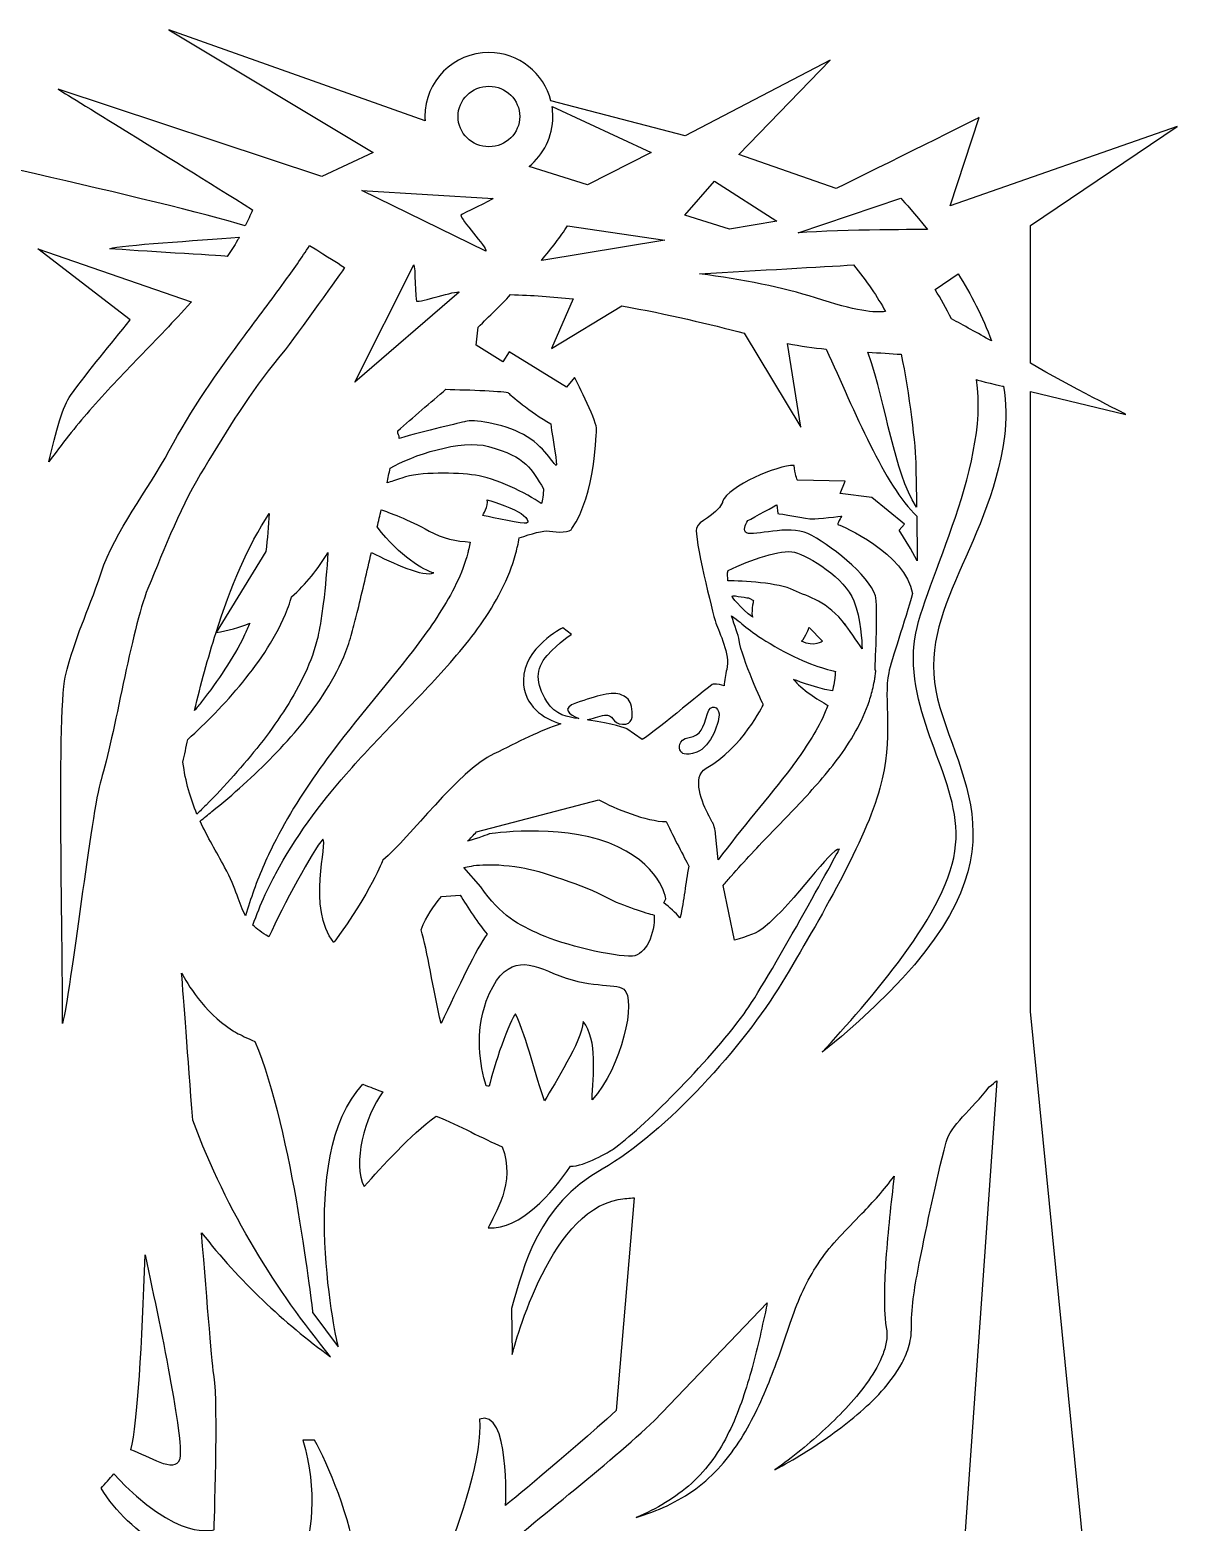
# Model space of a CAD drawing. Extents: x -11 to 3328, y 13 to 1701.
# Drawn here: x 2820 to 3328, y 1039 to 1701 of the extents above; entities that cross this region are included whole.
import ezdxf

# ---------------------------------------------------------------- set-up
doc = ezdxf.new("R2010")
doc.units = 0
doc.layers.add('H0107_Printing_Least_5', color=7, linetype='CONTINUOUS')

msp = doc.modelspace()

# ---------------------------------------------------------------- linework, layer by layer
at = {"layer": 'H0107_Printing_Least_5', "color": 1}
for points in [[(2995.290425, 1660.284058), (2881.708428, 1700.672057), (2972.287426, 1646.303059), (2949.553426, 1635.641059), (2832.781429, 1674.389058)], [(3177.427421, 1630.376059), (3134.300422, 1645.410059), (3174.818421, 1687.191058), (3110.481422, 1653.713059), (3051.051424, 1669.177058)], [(3051.550424, 1666.737058), (3095.425423, 1646.314059)], [(3263.466418, 1552.891061), (3263.466418, 1614.02606), (3328.471417, 1657.788059), (3227.843419, 1622.661059), (3240.837419, 1661.832058)], [(3095.425423, 1646.314059), (3067.217423, 1632.058059), (3041.332424, 1640.171059)], [(3022.272424, 1602.66306), (2967.344426, 1629.437059), (3025.430424, 1625.929059)], [(3160.527421, 1610.69606), (3206.04742, 1626.077059)], [(3058.411424, 1613.80106), (3101.453422, 1607.52506), (3046.952424, 1598.43506)], [(2864.671428, 1572.147061), (2823.745429, 1603.69006), (2891.735428, 1580.14406)], [(3010.448425, 1584.39806), (2964.139426, 1544.526061), (2990.328425, 1596.50006)], [(3221.233419, 1585.59806), (3231.517419, 1592.52206)], [(3060.869423, 1581.40506), (3051.317424, 1559.529061), (3082.444423, 1578.316061)], [(3061.482423, 1546.650061), (3057.882424, 1542.289061), (3032.513424, 1558.007061), (3029.671424, 1553.565061), (3017.942425, 1560.867061), (3018.807425, 1568.925061)], [(3136.705422, 1566.275061), (3161.773421, 1524.632062), (3155.872421, 1561.689061)], [(3290.133418, 996.903075), (3290.133418, 996.903075), (3263.466418, 1265.672068), (3263.466418, 1540.334061), (3305.768417, 1530.279062)], [(3213.22642, 1465.417063), (3210.33142, 1470.886063), (3205.39542, 1478.903063), (3207.68342, 1481.533063), (3193.28242, 1493.385063), (3179.222421, 1495.249063), (3181.42342, 1500.672062), (3160.247421, 1501.177062)], [(3127.006422, 1491.659063), (3127.083422, 1491.174063)], [(3151.157421, 1490.209063), (3151.639421, 1486.343063)], [(2924.797427, 1469.548063), (2902.683427, 1433.624064)], [(2935.972427, 1448.795064), (2936.143427, 1449.347064)], [(3138.848422, 1448.846064), (3140.765421, 1447.718064)], [(2948.902426, 1437.658064), (2948.532426, 1435.493064), (2948.356426, 1434.477064), (2948.139426, 1433.363064)], [(3060.103423, 1432.725064), (3056.253424, 1435.620064)], [(3165.386421, 1435.799064), (3171.373421, 1429.748064)], [(3180.96842, 1437.633064), (3181.59142, 1436.831064)], [(2961.844426, 1429.937064), (2962.179426, 1431.025064), (2962.521426, 1432.215064), (2963.162426, 1434.472064)], [(3194.81542, 1415.062065), (3195.03142, 1416.829065), (3194.65442, 1416.859065)], [(3091.467423, 1386.108065), (3084.635423, 1390.913065)], [(3018.146425, 1345.256066), (3072.287423, 1359.457066)], [(3121.090422, 1352.227066), (3121.075422, 1352.293066), (3121.052422, 1352.293066)], [(3125.083422, 1332.817067), (3123.937422, 1344.378066)], [(3020.010424, 1320.904067), (3012.463425, 1329.452067)], [(3002.528425, 1316.593067), (3010.780425, 1317.196067)], [(3132.404422, 1297.255068), (3127.404422, 1321.547067)], [(3101.001422, 1313.846067), (3101.971422, 1315.577067)], [(3248.635419, 1234.981069), (3233.593419, 1020.602074)], [(3087.872423, 1183.09507), (3079.975423, 1088.814073)], [(2945.493426, 1132.056072), (2956.786426, 1117.053072)], [(3033.534424, 1133.961072), (3033.869424, 1113.571072)], [(3096.888423, 1084.433073), (3146.785421, 1136.601072)], [(3199.56942, 1125.571072), (3199.78642, 1124.085072)], [(3210.72942, 1124.340072), (3210.73142, 1125.530072), (3210.71342, 1126.485072)], [(2946.262426, 1075.670073), (2941.109426, 1075.670073)]]:
    msp.add_lwpolyline(points, dxfattribs=at)
for points in [[(3023.561424, 1675.663058)], [(3123.482422, 1633.573059), (3151.164421, 1615.81306), (3130.215422, 1612.31506), (3110.373422, 1618.53306)], [(2912.938427, 1608.74606)], [(2932.926427, 1588.82006)], [(3168.210421, 1581.89106)], [(3206.23542, 1556.874061)], [(2983.189425, 1522.946062)], [(3023.390424, 1516.048062)], [(3251.941419, 1520.388062)], [(3022.744424, 1492.445063)], [(3025.821424, 1446.268064)], [(2917.686427, 1437.740064)], [(3140.448421, 1440.375064)], [(2961.844426, 1429.937064)], [(3162.034421, 1429.748064)], [(2902.129427, 1397.736065)], [(3173.763421, 1401.290065)], [(3108.411422, 1381.088065)], [(3076.687423, 1340.318066)], [(3046.576424, 1299.645068)], [(3002.356425, 1260.285068)], [(3065.378423, 1261.204068)], [(2864.967428, 1071.381073)]]:
    msp.add_lwpolyline(points, close=True, dxfattribs=at)
for points in [[(3023.561424, 1690.595058), (3007.906425, 1690.595058), (2995.214425, 1677.904058), (2995.214425, 1662.248058)], [(3051.051424, 1669.177058), (3047.959424, 1681.482058), (3036.825424, 1690.595058), (3023.561424, 1690.595058)], [(2832.781429, 1674.389058), (2832.781429, 1674.389058), (2879.906428, 1645.287059), (2918.850427, 1620.981059)], [(3009.888425, 1662.248058), (3009.888425, 1669.657058), (3016.009425, 1675.663058), (3023.561424, 1675.663058)], [(3023.561424, 1675.663058), (3031.112424, 1675.663058), (3037.234424, 1669.657058), (3037.234424, 1662.248058)], [(3051.907424, 1662.248058), (3051.907424, 1663.776058), (3051.783424, 1665.275058), (3051.550424, 1666.737058)], [(2995.214425, 1662.248058), (2995.214425, 1661.587058), (2995.245425, 1660.934058), (2995.290425, 1660.284058)], [(3023.561424, 1648.834059), (3016.009425, 1648.834059), (3009.888425, 1654.840059), (3009.888425, 1662.248058)], [(3037.234424, 1662.248058), (3037.234424, 1654.840059), (3031.112424, 1648.834059), (3023.561424, 1648.834059)], [(3041.332424, 1640.171059), (3047.779424, 1645.367059), (3051.907424, 1653.323059), (3051.907424, 1662.248058)], [(3240.837419, 1661.832058), (3240.837419, 1661.832058), (3197.06242, 1640.002059), (3177.427421, 1630.376059)], [(2915.644427, 1613.81006), (2880.446428, 1624.596059), (2756.265431, 1651.788059), (2756.265431, 1651.788059)], [(2918.850427, 1620.981059), (2917.873427, 1618.52406), (2916.797427, 1616.13506), (2915.644427, 1613.81006)], [(3025.430424, 1625.929059), (3025.229424, 1625.178059), (3011.431425, 1619.21406), (3011.203425, 1618.47306)], [(3206.04742, 1626.077059), (3207.85442, 1624.146059), (3212.33842, 1619.21906), (3217.84542, 1612.13606)], [(3011.203425, 1618.47306), (3010.734425, 1616.96206), (3022.806424, 1604.12406), (3022.272424, 1602.66306)], [(3046.806424, 1598.44006), (3051.364424, 1603.85906), (3055.293424, 1609.02106), (3058.411424, 1613.80106)], [(2855.594429, 1603.69006), (2860.807428, 1605.35606), (2893.983428, 1607.26206), (2912.938427, 1608.74606)], [(2912.181427, 1607.40206), (2910.739427, 1604.95106), (2909.219427, 1602.58206), (2907.652427, 1600.27906)], [(2912.938427, 1608.74606), (2912.685427, 1608.29906), (2912.440427, 1607.84406), (2912.181427, 1607.40206)], [(3217.84542, 1612.13606), (3217.84542, 1612.13606), (3180.63142, 1612.27406), (3160.527421, 1610.69606)], [(2907.652427, 1600.27906), (2903.787427, 1600.79506), (2867.454428, 1602.61806), (2855.594429, 1603.69006)], [(2932.926427, 1588.82006), (2936.866427, 1594.24806), (2940.665426, 1599.68106), (2944.140426, 1605.13506)], [(2944.140426, 1605.13506), (2953.666426, 1599.13506), (2955.303426, 1598.17006), (2959.659426, 1595.29506)], [(2959.659426, 1595.29506), (2955.252426, 1589.20806), (2936.738427, 1562.772061), (2930.416427, 1555.275061)], [(2990.328425, 1596.50006), (2990.934425, 1596.01506), (2990.961425, 1580.98206), (2991.549425, 1580.48106)], [(3046.952424, 1598.43506), (3046.903424, 1598.44006), (3046.857424, 1598.44006), (3046.806424, 1598.44006)], [(3116.938422, 1592.54306), (3143.260421, 1594.06406), (3171.031421, 1595.68306), (3185.08242, 1596.50006)], [(3185.08242, 1596.50006), (3190.92442, 1589.44806), (3195.76742, 1582.21206), (3199.24742, 1575.890061)], [(2915.278427, 1565.095061), (2921.228427, 1573.112061), (2927.225427, 1580.97706), (2932.926427, 1588.82006)], [(3168.210421, 1581.89106), (3153.830421, 1586.54706), (3135.932422, 1589.99406), (3116.938422, 1592.54306)], [(3231.517419, 1592.52206), (3237.017419, 1583.62106), (3242.323419, 1573.510061), (3246.237419, 1562.782061)], [(2991.549425, 1580.48106), (2992.754425, 1579.450061), (3009.312425, 1585.46506), (3010.448425, 1584.39806)], [(3018.807425, 1568.925061), (3023.809424, 1573.761061), (3028.630424, 1578.576061), (3033.154424, 1583.31506)], [(3033.154424, 1583.31506), (3042.555424, 1583.12106), (3051.826424, 1582.43206), (3060.869423, 1581.40506)], [(3199.24742, 1575.890061), (3194.74642, 1575.094061), (3186.09542, 1576.100061), (3168.210421, 1581.89106)], [(3228.446419, 1572.596061), (3226.252419, 1577.090061), (3223.804419, 1581.43606), (3221.233419, 1585.59806)], [(2891.477428, 1579.848061), (2884.034428, 1571.473061), (2876.342428, 1563.604061), (2868.774428, 1555.740061)], [(2891.735428, 1580.14406), (2891.651428, 1580.04706), (2891.564428, 1579.950061), (2891.477428, 1579.848061)], [(3082.444423, 1578.316061), (3102.878422, 1574.813061), (3121.473422, 1570.105061), (3136.705422, 1566.275061)], [(2838.191429, 1538.700062), (2846.668429, 1550.251061), (2855.801429, 1561.230061), (2864.671428, 1572.147061)], [(3246.237419, 1562.782061), (3240.002419, 1566.305061), (3233.902419, 1569.686061), (3228.446419, 1572.596061)], [(2881.951428, 1514.255062), (2891.646428, 1532.322062), (2903.365427, 1549.071061), (2915.278427, 1565.095061)], [(3155.872421, 1561.689061), (3161.625421, 1560.540061), (3167.375421, 1559.743061), (3173.020421, 1559.161061)], [(2868.774428, 1555.740061), (2861.203428, 1547.881061), (2853.740429, 1540.048061), (2846.653429, 1531.923062)], [(2930.416427, 1555.275061), (2917.760427, 1540.324061), (2907.739427, 1523.176062), (2897.664428, 1506.938062)], [(3173.020421, 1559.161061), (3185.63142, 1531.495062), (3198.94642, 1498.451063), (3213.10142, 1485.225063)], [(3213.02942, 1489.157063), (3202.53142, 1505.814062), (3200.31742, 1532.603062), (3191.46242, 1557.783061)], [(3191.46242, 1557.783061), (3196.63542, 1557.492061), (3201.59142, 1557.231061), (3206.23542, 1556.874061)], [(3206.23542, 1556.874061), (3209.62142, 1540.635061), (3212.74942, 1515.414062), (3212.74942, 1507.116062)], [(3305.768417, 1530.279062), (3305.768417, 1530.279062), (3280.772418, 1542.816061), (3263.466418, 1552.891061)], [(2983.189425, 1522.946062), (2989.807425, 1528.753062), (2997.904425, 1535.712062), (3004.519425, 1541.360061)], [(3004.519425, 1541.360061), (3014.285425, 1541.141061), (3031.328424, 1540.635061), (3032.247424, 1539.721062)], [(3071.212423, 1524.264062), (3070.893423, 1528.451062), (3061.482423, 1546.650061), (3061.482423, 1546.650061)], [(3211.93942, 1428.620064), (3213.94342, 1451.277064), (3245.828419, 1505.835062), (3239.573419, 1545.711061)], [(3239.573419, 1545.711061), (3239.826419, 1545.369061), (3251.545419, 1542.703061), (3251.545419, 1542.703061)], [(3251.545419, 1542.703061), (3252.709419, 1535.309062), (3252.962419, 1527.813062), (3251.941419, 1520.388062)], [(2828.663429, 1509.180062), (2831.752429, 1522.613062), (2834.958429, 1534.325062), (2838.191429, 1538.700062)], [(3032.247424, 1539.721062), (3033.059424, 1538.904062), (3041.738424, 1531.301062), (3050.978424, 1526.087062)], [(2846.653429, 1531.923062), (2840.279429, 1524.640062), (2834.226429, 1517.073062), (2828.663429, 1509.180062)], [(3038.848424, 1521.363062), (3029.429424, 1526.434062), (3016.144425, 1528.129062), (3013.246425, 1527.159062)], [(2983.779425, 1519.550062), (2984.144425, 1521.348062), (2982.776425, 1521.077062), (2983.189425, 1522.946062)], [(3013.246425, 1527.159062), (3011.275425, 1526.500062), (2995.070425, 1523.038062), (2983.779425, 1519.550062)], [(3053.375424, 1507.596062), (3052.441424, 1507.596062), (3048.266424, 1516.293062), (3038.848424, 1521.363062)], [(3050.978424, 1526.087062), (3051.851424, 1518.376062), (3054.072424, 1507.596062), (3053.375424, 1507.596062)], [(3060.323423, 1479.720063), (3070.857423, 1494.365063), (3071.215423, 1523.723062), (3071.215423, 1523.723062)], [(3071.207423, 1523.727062), (3071.215423, 1523.901062), (3071.228423, 1524.075062), (3071.212423, 1524.264062)], [(3071.215423, 1523.723062), (3071.215423, 1523.723062), (3071.207423, 1523.723062), (3071.207423, 1523.727062)], [(2979.799426, 1506.376062), (2989.425425, 1512.115062), (3011.142425, 1519.387062), (3023.390424, 1516.048062)], [(3023.390424, 1516.048062), (3040.270424, 1511.452062), (3042.412424, 1505.830062), (3047.791424, 1497.286063)], [(3251.941419, 1520.388062), (3244.855419, 1468.869063), (3210.67542, 1441.585064), (3223.378419, 1400.324065)], [(2851.744429, 1459.986064), (2858.162429, 1478.983063), (2872.197428, 1496.102063), (2881.951428, 1514.255062)], [(3158.778421, 1507.617062), (3151.292421, 1507.857062), (3129.904422, 1498.420063), (3127.006422, 1491.659063)], [(2897.664428, 1506.938062), (2887.627428, 1490.801063), (2879.870428, 1471.100063), (2872.483428, 1453.039064)], [(2978.443426, 1499.906063), (2978.900426, 1502.061062), (2979.360426, 1504.226062), (2979.799426, 1506.376062)], [(2984.989425, 1502.046062), (2982.321425, 1501.075062), (2980.153425, 1500.407062), (2978.443426, 1499.906063)], [(3017.594425, 1503.307062), (3009.143425, 1504.456062), (2992.958425, 1504.941062), (2984.989425, 1502.046062)], [(3046.691424, 1490.724063), (3040.650424, 1495.320063), (3025.882424, 1502.189062), (3017.594425, 1503.307062)], [(3160.247421, 1501.177062), (3160.247421, 1501.177062), (3159.023421, 1503.991062), (3158.778421, 1507.617062)], [(3212.74942, 1507.116062), (3212.74942, 1503.429062), (3212.89642, 1496.612063), (3213.02942, 1489.157063)], [(3047.791424, 1497.286063), (3047.454424, 1495.254063), (3047.674424, 1491.695063), (3046.691424, 1490.724063)], [(2974.123426, 1480.353063), (2974.705426, 1482.917063), (2975.287426, 1485.470063), (2975.854426, 1488.018063)], [(2975.854426, 1488.018063), (2978.869426, 1486.864063), (2987.913425, 1483.811063), (2997.066425, 1478.551063)], [(3020.814424, 1485.455063), (3020.814424, 1485.455063), (3023.549424, 1489.708063), (3022.744424, 1492.445063)], [(3022.744424, 1492.445063), (3022.744424, 1492.445063), (3033.021424, 1489.152063), (3036.521424, 1487.135063)], [(3127.083422, 1491.174063), (3123.835422, 1484.755063), (3116.246422, 1483.473063), (3115.524422, 1479.720063)], [(3138.281422, 1483.182063), (3140.737421, 1484.454063), (3151.157421, 1490.209063), (3151.157421, 1490.209063)], [(2902.683427, 1433.624064), (2909.036427, 1453.575064), (2916.795427, 1472.326063), (2926.293427, 1486.348063)], [(2926.293427, 1486.348063), (2925.907427, 1480.706063), (2925.420427, 1475.104063), (2924.797427, 1469.548063)], [(3039.205424, 1482.033063), (3035.564424, 1482.288063), (3020.814424, 1485.455063), (3020.814424, 1485.455063)], [(3036.521424, 1487.135063), (3040.025424, 1485.118063), (3042.848424, 1481.778063), (3039.205424, 1482.033063)], [(3137.717422, 1477.759063), (3136.087422, 1478.520063), (3136.984422, 1481.318063), (3138.281422, 1483.182063)], [(3164.924421, 1477.407063), (3155.990421, 1481.512063), (3141.339421, 1476.074063), (3137.717422, 1477.759063)], [(3151.639421, 1486.343063), (3151.639421, 1486.343063), (3165.166421, 1483.928063), (3166.856421, 1483.928063)], [(3166.856421, 1483.928063), (3168.550421, 1483.928063), (3179.899421, 1485.138063), (3179.899421, 1485.138063)], [(3179.899421, 1485.138063), (3179.899421, 1485.138063), (3177.243421, 1481.267063), (3178.448421, 1481.267063)], [(3213.10142, 1485.225063), (3213.22142, 1478.086063), (3213.30542, 1470.799063), (3213.22642, 1465.417063)], [(2999.139425, 1459.983064), (2994.723425, 1461.143063), (2984.241425, 1467.118063), (2974.123426, 1480.353063)], [(2997.066425, 1478.551063), (3002.793425, 1475.252063), (3009.404425, 1474.077063), (3015.278425, 1473.674063)], [(3036.256424, 1471.744063), (3036.542424, 1473.020063), (3036.802424, 1474.307063), (3037.030424, 1475.604063)], [(3037.030424, 1475.604063), (3042.320424, 1477.208063), (3047.710424, 1479.082063), (3050.444424, 1478.551063)], [(3050.444424, 1478.551063), (3053.787424, 1477.892063), (3060.060423, 1477.820063), (3060.323423, 1479.720063)], [(3115.524422, 1479.720063), (3114.390422, 1476.381063), (3122.665422, 1442.121064), (3124.108422, 1437.796064)], [(3194.80742, 1449.852064), (3192.05242, 1458.988064), (3173.863421, 1473.301063), (3164.924421, 1477.407063)], [(3178.448421, 1481.267063), (3179.567421, 1481.267063), (3208.33242, 1468.532063), (3211.22242, 1450.889064)], [(2936.143427, 1449.347064), (2942.572426, 1455.030064), (2947.927426, 1461.812063), (2952.270426, 1469.083063)], [(2952.270426, 1469.083063), (2951.764426, 1461.439063), (2951.139426, 1453.861064), (2950.178426, 1446.364064)], [(2965.506426, 1443.530064), (2967.553426, 1452.145064), (2969.570426, 1460.648063), (2971.534426, 1469.088063)], [(2971.534426, 1469.088063), (2981.037425, 1464.217063), (2994.663425, 1458.023064), (2999.139425, 1459.983064)], [(3014.227425, 1468.864063), (3013.019425, 1464.293063), (3011.267425, 1459.738064), (3009.108425, 1455.245064)], [(3014.648425, 1470.656063), (3014.510425, 1470.063063), (3014.387425, 1469.461063), (3014.227425, 1468.864063)], [(3015.278425, 1473.674063), (3015.092425, 1472.668063), (3014.883425, 1471.667063), (3014.648425, 1470.656063)], [(3033.608424, 1462.726063), (3034.545424, 1465.325063), (3035.321424, 1468.006063), (3035.990424, 1470.733063)], [(3035.990424, 1470.733063), (3036.075424, 1471.070063), (3036.174424, 1471.407063), (3036.256424, 1471.744063)], [(3129.528422, 1461.086063), (3139.652422, 1465.836063), (3152.970421, 1470.646063), (3158.893421, 1469.160063)], [(3158.893421, 1469.160063), (3165.409421, 1467.526063), (3181.34942, 1457.711064), (3185.21242, 1447.703064)], [(3025.821424, 1446.268064), (3028.833424, 1451.394064), (3031.522424, 1456.879064), (3033.608424, 1462.726063)], [(2835.879429, 1413.782065), (2840.648429, 1433.110064), (2845.378429, 1440.970064), (2851.744429, 1459.986064)], [(3009.108425, 1455.245064), (3004.785425, 1446.247064), (2998.907425, 1437.535064), (2992.527425, 1429.008064)], [(3129.416422, 1456.455064), (3129.464422, 1458.028064), (3129.066422, 1459.677064), (3129.528422, 1461.086063)], [(3158.538421, 1452.395064), (3151.946421, 1455.566064), (3135.878422, 1456.603064), (3129.416422, 1456.455064)], [(2872.483428, 1453.039064), (2865.135428, 1434.946064), (2857.642429, 1387.108065), (2851.744429, 1368.342066)], [(2934.312427, 1444.026064), (2934.913427, 1445.594064), (2935.444427, 1447.079064), (2935.972427, 1448.795064)], [(3140.448421, 1440.375064), (3134.975422, 1444.398064), (3130.787422, 1449.689064), (3131.433422, 1449.863064)], [(3131.433422, 1449.863064), (3132.077422, 1450.036064), (3138.848422, 1448.846064), (3138.848422, 1448.846064)], [(3181.59142, 1436.831064), (3173.378421, 1447.703064), (3165.542421, 1449.025064), (3158.538421, 1452.395064)], [(3194.65442, 1416.859065), (3194.79142, 1421.608064), (3195.98442, 1445.936064), (3194.80742, 1449.852064)], [(3211.22242, 1450.889064), (3208.07142, 1439.103064), (3201.78842, 1421.200064), (3200.67242, 1415.736065)], [(2925.522427, 1426.786064), (2928.897427, 1432.158064), (2931.931427, 1437.862064), (2934.312427, 1444.026064)], [(2950.178426, 1446.364064), (2949.806426, 1443.449064), (2949.385426, 1440.543064), (2948.902426, 1437.658064)], [(2963.162426, 1434.472064), (2964.002426, 1437.479064), (2964.781426, 1440.502064), (2965.506426, 1443.530064)], [(3005.117425, 1418.713065), (3012.534425, 1427.103064), (3019.775425, 1436.008064), (3025.821424, 1446.268064)], [(3140.765421, 1447.718064), (3140.765421, 1447.718064), (3139.484422, 1441.503064), (3140.448421, 1440.375064)], [(3185.21242, 1447.703064), (3188.38342, 1439.486064), (3188.82042, 1429.610064), (3188.87342, 1426.327064)], [(2902.681427, 1433.619064), (2908.045427, 1434.410064), (2913.039427, 1435.825064), (2917.686427, 1437.740064)], [(2917.686427, 1437.740064), (2916.943427, 1435.983064), (2916.167427, 1434.226064), (2915.319427, 1432.490064)], [(3056.253424, 1435.620064), (3056.253424, 1435.620064), (3038.848424, 1426.924064), (3038.848424, 1412.437065)], [(3124.108422, 1437.796064), (3125.555422, 1433.445064), (3130.629422, 1424.029064), (3128.939422, 1417.268065)], [(3134.441422, 1429.993064), (3134.071422, 1432.603064), (3132.523422, 1436.586064), (3131.048422, 1441.034064)], [(3131.048422, 1441.034064), (3136.849422, 1436.897064), (3138.418422, 1434.298064), (3150.192421, 1427.414064)], [(3162.034421, 1429.748064), (3163.964421, 1431.658064), (3165.386421, 1435.799064), (3165.386421, 1435.799064)], [(3188.87342, 1426.327064), (3186.78542, 1429.462064), (3182.54642, 1435.769064), (3180.96842, 1437.633064)], [(2893.147428, 1399.022065), (2895.907428, 1410.517065), (2899.068428, 1422.257064), (2902.681427, 1433.619064)], [(2915.319427, 1432.490064), (2910.249427, 1422.124064), (2903.585427, 1412.253065), (2896.259428, 1402.868065)], [(2947.230426, 1429.436064), (2945.815426, 1424.111064), (2943.714426, 1418.810065), (2941.191426, 1413.627065)], [(2948.139426, 1433.363064), (2947.911426, 1432.153064), (2947.577426, 1430.739064), (2947.230426, 1429.436064)], [(2992.527425, 1429.008064), (2979.679426, 1411.947065), (2964.949426, 1395.443065), (2951.830426, 1377.565066)], [(2960.185426, 1425.168064), (2960.785426, 1426.730064), (2961.313426, 1428.216064), (2961.844426, 1429.937064)], [(3049.397424, 1423.441064), (3054.710424, 1429.472064), (3060.103423, 1432.725064), (3060.103423, 1432.725064)], [(3145.118421, 1401.565065), (3145.118421, 1401.565065), (3135.569422, 1422.088064), (3134.441422, 1429.993064)], [(3171.373421, 1429.748064), (3171.373421, 1429.748064), (3167.661421, 1426.848064), (3162.034421, 1429.748064)], [(3230.348419, 1339.481067), (3232.827419, 1368.654066), (3208.86842, 1393.849065), (3211.93942, 1428.620064)], [(2902.129427, 1397.736065), (2910.683427, 1406.575065), (2918.746427, 1416.052065), (2925.522427, 1426.786064)], [(2951.394426, 1407.928065), (2954.767426, 1413.295065), (2957.802426, 1419.004065), (2960.185426, 1425.168064)], [(3049.231424, 1403.016065), (3044.161424, 1411.227065), (3044.087424, 1417.401065), (3049.397424, 1423.441064)], [(3150.192421, 1427.414064), (3161.898421, 1420.567064), (3171.772421, 1417.559065), (3177.069421, 1416.354065)], [(2982.413425, 1394.600065), (2989.983425, 1402.464065), (2997.674425, 1410.333065), (3005.117425, 1418.713065)], [(3128.939422, 1417.268065), (3128.361422, 1414.965065), (3127.983422, 1412.386065), (3127.726422, 1409.935065)], [(3177.001421, 1415.282065), (3176.929421, 1414.337065), (3176.817421, 1413.397065), (3176.689421, 1412.453065)], [(3177.069421, 1416.354065), (3177.054421, 1416.022065), (3177.036421, 1415.670065), (3177.001421, 1415.282065)], [(3200.67242, 1415.736065), (3198.29242, 1404.103065), (3202.92442, 1387.074065), (3196.80442, 1364.539066)], [(2834.622429, 1260.285068), (2835.235429, 1275.345068), (2832.008429, 1398.046065), (2835.879429, 1413.782065)], [(2941.191426, 1413.627065), (2936.118427, 1403.261065), (2929.452427, 1393.390065), (2922.129427, 1384.004065)], [(3038.848424, 1412.437065), (3038.848424, 1401.121065), (3047.837424, 1395.254065), (3055.454424, 1393.109065)], [(3122.898422, 1410.747065), (3121.932422, 1410.742065), (3098.338423, 1390.357065), (3091.467423, 1386.108065)], [(3127.726422, 1409.935065), (3126.605422, 1410.451065), (3125.042422, 1410.762065), (3122.898422, 1410.747065)], [(3175.747421, 1407.708065), (3166.874421, 1409.384065), (3158.482421, 1412.820065), (3158.482421, 1412.820065)], [(3158.482421, 1412.820065), (3161.990421, 1408.408065), (3169.068421, 1403.955065), (3173.763421, 1401.290065)], [(3176.689421, 1412.453065), (3176.487421, 1411.059065), (3176.204421, 1409.659065), (3175.877421, 1408.265065)], [(3193.53642, 1408.326065), (3193.60442, 1408.602065), (3193.68942, 1408.883065), (3193.75542, 1409.164065)], [(3193.75542, 1409.164065), (3194.04342, 1410.441065), (3194.30442, 1411.722065), (3194.51642, 1413.024065)], [(3194.51642, 1413.024065), (3194.62642, 1413.653065), (3194.72342, 1414.347065), (3194.81542, 1415.062065)], [(2896.259428, 1402.868065), (2895.246428, 1401.565065), (2894.186428, 1400.299065), (2893.147428, 1399.022065)], [(2927.996427, 1378.878066), (2936.550427, 1387.711065), (2944.615426, 1397.189065), (2951.394426, 1407.928065)], [(3063.351423, 1395.464065), (3058.627424, 1396.019065), (3052.999424, 1396.924065), (3049.231424, 1403.016065)], [(3062.430423, 1402.430065), (3055.154424, 1399.870065), (3059.267424, 1397.424065), (3063.351423, 1395.464065)], [(3082.236423, 1405.968065), (3078.531423, 1407.741065), (3071.126423, 1405.488065), (3062.430423, 1402.430065)], [(3086.905423, 1399.692065), (3086.420423, 1402.910065), (3085.940423, 1404.201065), (3082.236423, 1405.968065)], [(3120.380422, 1397.628065), (3121.899422, 1402.571065), (3125.280422, 1400.396065), (3125.576422, 1397.618065)], [(3175.877421, 1408.265065), (3175.836421, 1408.081065), (3175.788421, 1407.892065), (3175.747421, 1407.708065)], [(3191.56442, 1401.703065), (3192.33842, 1403.853065), (3192.97942, 1406.074065), (3193.53642, 1408.326065)], [(2890.195428, 1386.210065), (2894.266428, 1389.933065), (2898.258428, 1393.758065), (2902.129427, 1397.736065)], [(3067.318423, 1394.913065), (3069.197423, 1395.503065), (3072.316423, 1396.434065), (3074.828423, 1396.956065)], [(3074.828423, 1396.956065), (3078.691423, 1397.762065), (3078.211423, 1393.090065), (3082.718423, 1392.927065)], [(3082.718423, 1392.927065), (3087.229423, 1392.768065), (3087.385423, 1396.476065), (3086.905423, 1399.692065)], [(3112.273422, 1387.074065), (3117.612422, 1387.865065), (3118.450422, 1391.352065), (3120.380422, 1397.628065)], [(3125.576422, 1397.618065), (3125.869422, 1394.835065), (3122.144422, 1382.799065), (3115.654422, 1380.552065)], [(3119.823422, 1373.429066), (3135.812422, 1382.329065), (3145.118421, 1401.565065), (3145.118421, 1401.565065)], [(3171.292421, 1395.514065), (3167.715421, 1388.069065), (3162.853421, 1380.859065), (3157.575421, 1373.802066)], [(3223.378419, 1400.324065), (3236.647419, 1357.241066), (3265.169418, 1323.977067), (3171.271421, 1247.585069)], [(3173.763421, 1401.290065), (3173.038421, 1399.349065), (3172.213421, 1397.429065), (3171.292421, 1395.514065)], [(3185.12342, 1388.084065), (3187.61442, 1392.323065), (3189.83642, 1396.862065), (3191.56442, 1401.703065)], [(2960.292426, 1370.784066), (2967.380426, 1378.908066), (2974.845426, 1386.747065), (2982.413425, 1394.600065)], [(3055.454424, 1393.109065), (3046.648424, 1390.336065), (3036.235424, 1384.888065), (3025.805424, 1379.827066)], [(3067.829423, 1394.809065), (3067.665423, 1394.848065), (3067.489423, 1394.879065), (3067.318423, 1394.913065)], [(3084.635423, 1390.913065), (3084.635423, 1390.913065), (3077.979423, 1393.359065), (3067.829423, 1394.809065)], [(2888.046428, 1376.171066), (2888.728428, 1379.454066), (2889.442428, 1382.809065), (2890.195428, 1386.210065)], [(2922.129427, 1384.004065), (2914.783427, 1374.613066), (2906.720427, 1365.677066), (2898.251428, 1357.118066)], [(3108.411422, 1381.088065), (3107.910422, 1381.956065), (3106.993422, 1386.302065), (3112.273422, 1387.074065)], [(3167.993421, 1365.289066), (3174.128421, 1372.229066), (3180.11842, 1379.598066), (3185.12342, 1388.084065)], [(2894.229428, 1353.156066), (2891.380428, 1359.891066), (2889.108428, 1367.316066), (2888.046428, 1376.171066)], [(2900.868427, 1354.234066), (2910.304427, 1361.919066), (2919.425427, 1370.058066), (2927.996427, 1378.878066)], [(2951.830426, 1377.565066), (2943.492426, 1366.280066), (2935.750427, 1354.387066), (2929.283427, 1341.861066)], [(3025.805424, 1379.827066), (3009.866425, 1372.101066), (2988.600425, 1342.785066), (2976.523426, 1332.644067)], [(3115.654422, 1380.552065), (3110.057422, 1378.622066), (3108.908422, 1380.215065), (3108.411422, 1381.088065)], [(2929.153427, 1326.842067), (2937.609427, 1342.723066), (2948.425426, 1357.226066), (2960.292426, 1370.784066)], [(3121.052422, 1352.293066), (3118.189422, 1357.829066), (3113.103422, 1369.686066), (3119.823422, 1373.429066)], [(3157.575421, 1373.802066), (3147.324421, 1360.193066), (3135.641422, 1346.998066), (3125.083422, 1332.817067)], [(2851.744429, 1368.342066), (2847.445429, 1354.639066), (2838.338429, 1274.193068), (2834.622429, 1260.285068)], [(3149.208421, 1345.343066), (3155.472421, 1351.843066), (3161.834421, 1358.355066), (3167.993421, 1365.289066)], [(3196.80442, 1364.539066), (3190.68642, 1341.993066), (3170.240421, 1306.412067), (3153.332421, 1278.387068)], [(2898.251428, 1357.118066), (2896.926428, 1355.781066), (2895.573428, 1354.474066), (2894.229428, 1353.156066)], [(3072.287423, 1359.457066), (3079.270423, 1355.561066), (3093.331423, 1349.801066), (3102.140422, 1349.801066)], [(2895.603428, 1350.056066), (2897.362428, 1351.435066), (2899.126428, 1352.819066), (2900.868427, 1354.234066)], [(2906.495427, 1329.595067), (2902.829427, 1336.371067), (2898.925428, 1342.866066), (2895.603428, 1350.056066)], [(3102.140422, 1349.801066), (3105.717422, 1342.085066), (3109.924422, 1334.528067), (3112.136422, 1329.983067)], [(3122.658422, 1349.398066), (3122.658422, 1349.398066), (3121.986422, 1350.495066), (3121.090422, 1352.227066)], [(3123.937422, 1344.378066), (3124.266422, 1345.757066), (3122.658422, 1349.398066), (3122.658422, 1349.398066)], [(3014.074425, 1341.089066), (3015.347425, 1342.387066), (3016.713425, 1343.796066), (3018.146425, 1345.256066)], [(3023.633424, 1344.327066), (3023.633424, 1344.327066), (3018.523425, 1342.341066), (3014.074425, 1341.089066)], [(3076.687423, 1340.318066), (3053.743424, 1349.010066), (3023.633424, 1344.327066), (3023.633424, 1344.327066)], [(3130.907422, 1325.632067), (3136.772422, 1332.357067), (3142.946421, 1338.842067), (3149.208421, 1345.343066)], [(2929.283427, 1341.861066), (2925.540427, 1334.609067), (2922.220427, 1327.149067), (2919.468427, 1319.468067)], [(2950.010426, 1341.937066), (2945.634426, 1337.310067), (2932.336427, 1312.258067), (2926.076427, 1298.777068)], [(2954.877426, 1296.193068), (2942.726426, 1311.273067), (2952.553426, 1341.089066), (2950.010426, 1341.937066)], [(3101.971422, 1315.577067), (3101.971422, 1315.577067), (3099.635423, 1331.622067), (3076.687423, 1340.318066)], [(3136.588422, 1264.646068), (3146.697421, 1278.459068), (3178.882421, 1337.642067), (3178.882421, 1337.642067)], [(3178.882421, 1337.642067), (3174.818421, 1338.041067), (3159.723421, 1314.571067), (3145.118421, 1302.546067)], [(3171.271421, 1247.585069), (3191.02642, 1269.476068), (3227.825419, 1309.817067), (3230.348419, 1339.481067)], [(2915.797427, 1308.092067), (2912.743427, 1313.351067), (2911.806427, 1319.760067), (2906.495427, 1329.595067)], [(2976.523426, 1332.644067), (2976.523426, 1332.644067), (2971.222426, 1318.483067), (2955.280426, 1296.745068)], [(3012.463425, 1329.452067), (3016.159425, 1330.228067), (3022.614424, 1331.801067), (3037.877424, 1329.472067)], [(3037.877424, 1329.472067), (3045.295424, 1328.344067), (3066.624423, 1321.144067), (3075.560423, 1316.307067)], [(3112.136422, 1329.983067), (3110.586422, 1322.446067), (3110.091422, 1314.970067), (3108.374422, 1307.463067)], [(2924.488427, 1317.426067), (2925.941427, 1320.623067), (2927.506427, 1323.753067), (2929.153427, 1326.842067)], [(3127.404422, 1321.547067), (3128.558422, 1322.921067), (3129.725422, 1324.284067), (3130.907422, 1325.632067)], [(2919.468427, 1319.468067), (2918.100427, 1315.720067), (2916.882427, 1311.921067), (2915.797427, 1308.092067)], [(2919.009427, 1303.904067), (2920.632427, 1308.495067), (2922.453427, 1313.014067), (2924.488427, 1317.426067)], [(2993.548425, 1301.831067), (2996.065425, 1308.352067), (2998.688425, 1311.743067), (3002.528425, 1316.593067)], [(3010.780425, 1317.196067), (3013.938425, 1312.274067), (3019.021425, 1304.200067), (3022.856424, 1299.952068)], [(3046.576424, 1299.645068), (3036.917424, 1303.991067), (3028.706424, 1307.856067), (3020.010424, 1320.904067)], [(3075.560423, 1316.307067), (3083.018423, 1312.279067), (3093.505423, 1309.261067), (3096.765423, 1308.372067)], [(3108.201422, 1307.152067), (3106.271422, 1309.399067), (3103.577422, 1311.824067), (3101.001422, 1313.846067)], [(2926.076427, 1298.777068), (2922.999427, 1300.488067), (2920.738427, 1302.163067), (2919.009427, 1303.904067)], [(3096.765423, 1308.372067), (3097.301423, 1300.222067), (3093.058423, 1290.530068), (3087.122423, 1290.173068)], [(3108.374422, 1307.463067), (3108.313422, 1307.361067), (3108.257422, 1307.254067), (3108.201422, 1307.152067)], [(2955.280426, 1296.745068), (2955.140426, 1296.551068), (2955.014426, 1296.377068), (2954.877426, 1296.193068)], [(3002.356425, 1260.285068), (2998.739425, 1275.686068), (2996.293425, 1292.690068), (2993.548425, 1301.831067)], [(3022.856424, 1299.952068), (3018.123425, 1293.829068), (3009.958425, 1276.115068), (3002.356425, 1260.285068)], [(3087.122423, 1290.173068), (3079.094423, 1289.687068), (3056.240424, 1295.300068), (3046.576424, 1299.645068)], [(3145.118421, 1302.546067), (3142.680421, 1300.534067), (3138.053422, 1298.859068), (3132.404422, 1297.255068)], [(3022.425424, 1270.181068), (3030.156424, 1290.469068), (3040.012424, 1288.033068), (3052.239424, 1282.549068)], [(2892.386428, 1217.44607), (2890.198428, 1245.951069), (2888.275428, 1271.565068), (2887.448428, 1282.676068)], [(2887.448428, 1282.676068), (2889.741428, 1278.305068), (2897.252428, 1265.401068), (2909.518427, 1257.547069)], [(3052.239424, 1282.549068), (3067.469423, 1275.717068), (3079.229423, 1278.433068), (3083.279423, 1275.487068)], [(3153.332421, 1278.387068), (3136.425422, 1250.373069), (3102.448422, 1212.21707), (3073.791423, 1195.79007)], [(3022.366424, 1232.648069), (3019.639425, 1241.585069), (3017.265425, 1256.628069), (3022.425424, 1270.181068)], [(3083.279423, 1275.487068), (3089.243423, 1271.141068), (3082.319423, 1240.706069), (3069.305423, 1226.485069)], [(3035.393424, 1264.646068), (3032.985424, 1262.506068), (3025.244424, 1240.339069), (3023.750424, 1232.511069)], [(3048.264424, 1226.107069), (3044.133424, 1237.045069), (3040.688424, 1253.034069), (3035.393424, 1264.646068)], [(3078.591423, 1204.61907), (3091.237423, 1213.65707), (3120.400422, 1242.524069), (3136.588422, 1264.646068)], [(2909.518427, 1257.547069), (2910.540427, 1256.889069), (2911.109427, 1256.562069), (2911.806427, 1256.169069)], [(3065.378423, 1261.204068), (3064.331423, 1251.757069), (3052.836424, 1234.134069), (3048.264424, 1226.107069)], [(3069.305423, 1226.485069), (3069.596423, 1237.387069), (3071.932423, 1252.798069), (3065.378423, 1261.204068)], [(2911.806427, 1256.169069), (2913.542427, 1255.204069), (2916.322427, 1253.902069), (2919.910427, 1252.339069)], [(2919.910427, 1252.339069), (2936.550427, 1212.96307), (2945.493426, 1132.056072), (2945.493426, 1132.056072)], [(2956.786426, 1117.053072), (2956.786426, 1117.053072), (2937.492427, 1201.45307), (2967.760426, 1233.379069)], [(2967.760426, 1233.379069), (2971.621426, 1231.893069), (2972.645426, 1231.499069), (2976.579426, 1229.998069)], [(3023.750424, 1232.511069), (3023.301424, 1232.561069), (3022.841424, 1232.602069), (3022.366424, 1232.648069)], [(3226.078419, 1207.72507), (3227.989419, 1215.17607), (3237.459419, 1221.939069), (3245.180419, 1232.234069)], [(3245.180419, 1232.234069), (3246.553419, 1233.332069), (3247.715419, 1234.251069), (3248.635419, 1234.981069)], [(2976.579426, 1229.998069), (2968.539426, 1219.37207), (2962.988426, 1197.97607), (2968.324426, 1188.05907)], [(2953.398426, 1112.631072), (2929.326427, 1142.366071), (2907.869427, 1175.926071), (2892.386428, 1217.44607)], [(2968.324426, 1188.05907), (2976.239426, 1196.96907), (2988.580425, 1210.73107), (3000.158425, 1219.24907)], [(3000.158425, 1219.24907), (3010.844425, 1215.13307), (3020.796424, 1209.21507), (3029.490424, 1205.71707)], [(3029.490424, 1205.71707), (3035.620424, 1189.65207), (3025.956424, 1175.701071), (3023.265424, 1169.701071)], [(3059.718424, 1197.03107), (3065.894423, 1196.97907), (3077.182423, 1203.60807), (3078.591423, 1204.61907)], [(3214.22942, 1154.034071), (3217.99542, 1172.719071), (3221.281419, 1188.90807), (3226.078419, 1207.72507)], [(3023.265424, 1169.701071), (3037.747424, 1169.119071), (3051.438424, 1184.96907), (3059.718424, 1197.03107)], [(3073.791423, 1195.79007), (3045.128424, 1179.368071), (3039.333424, 1153.764071), (3033.534424, 1133.961072)], [(3188.82242, 1176.063071), (3193.75242, 1181.11407), (3198.63942, 1186.67507), (3203.09542, 1192.60807)], [(3203.09542, 1192.60807), (3201.64942, 1180.50107), (3200.33042, 1168.317071), (3199.45142, 1155.985071)], [(3033.869424, 1113.571072), (3033.869424, 1113.571072), (3049.477424, 1176.947071), (3080.874423, 1182.26307)], [(3080.874423, 1182.26307), (3083.583423, 1182.72207), (3085.886423, 1182.98307), (3087.872423, 1183.09507)], [(3170.342421, 1155.234071), (3175.395421, 1162.582071), (3181.85242, 1168.889071), (3188.82242, 1176.063071)], [(2901.823427, 1103.689072), (2901.098427, 1108.050072), (2898.818428, 1135.309072), (2896.262428, 1167.612071)], [(2896.262428, 1167.612071), (2912.962427, 1146.236071), (2932.765427, 1127.613072), (2953.398426, 1112.631072)], [(2864.967428, 1071.381073), (2868.069428, 1083.738073), (2869.851428, 1117.998072), (2871.212428, 1157.762071)], [(2871.212428, 1157.762071), (2879.250428, 1120.816072), (2888.778428, 1073.551073), (2886.468428, 1067.004073)], [(3158.160421, 1130.810072), (3161.306421, 1139.629072), (3165.233421, 1147.942071), (3170.342421, 1155.234071)], [(3199.45142, 1155.985071), (3199.11442, 1151.037071), (3198.85942, 1146.068071), (3198.80042, 1141.028071)], [(3211.81242, 1140.073071), (3212.46342, 1144.705071), (3213.30042, 1149.367071), (3214.22942, 1154.034071)], [(3198.80042, 1141.028071), (3198.76242, 1135.983072), (3198.84342, 1130.896072), (3199.56942, 1125.571072)], [(3210.71342, 1126.485072), (3210.68042, 1130.820072), (3211.16842, 1135.457072), (3211.81242, 1140.073071)], [(3146.469421, 1134.282072), (3145.271421, 1129.278072), (3144.390421, 1124.697072), (3143.262421, 1119.994072)], [(3146.785421, 1136.601072), (3146.755421, 1135.840072), (3146.660421, 1135.069072), (3146.469421, 1134.282072)], [(3153.511421, 1117.017072), (3155.142421, 1121.638072), (3156.628421, 1126.490072), (3158.160421, 1130.810072)], [(3210.56842, 1122.072072), (3210.65542, 1122.813072), (3210.70142, 1123.574072), (3210.72942, 1124.340072)], [(3143.262421, 1119.994072), (3142.165421, 1115.312072), (3141.000421, 1110.665072), (3139.705422, 1106.059072)], [(3199.71242, 1119.856072), (3199.45642, 1117.901072), (3198.91342, 1115.879072), (3198.16442, 1113.857072)], [(3199.87342, 1122.721072), (3199.89642, 1121.792072), (3199.83742, 1120.832072), (3199.71242, 1119.856072)], [(3199.78642, 1124.085072), (3199.82942, 1123.635072), (3199.86242, 1123.181072), (3199.87342, 1122.721072)], [(3206.63842, 1109.986072), (3207.89842, 1112.371072), (3208.98842, 1114.944072), (3209.74142, 1117.737072)], [(3209.74142, 1117.737072), (3210.11142, 1119.131072), (3210.40242, 1120.576072), (3210.56842, 1122.072072)], [(3148.371421, 1103.128072), (3150.199421, 1107.724072), (3151.892421, 1112.360072), (3153.511421, 1117.017072)], [(3198.16442, 1113.857072), (3196.65342, 1109.807072), (3194.35242, 1105.814072), (3191.71242, 1102.004072)], [(3139.705422, 1106.059072), (3137.119422, 1096.852073), (3134.078422, 1087.803073), (3129.929422, 1079.306073)], [(3197.53442, 1097.352073), (3200.92242, 1101.121072), (3204.10142, 1105.211072), (3206.63842, 1109.986072)], [(2901.823427, 1036.059074), (2901.823427, 1036.059074), (2903.756427, 1092.098073), (2901.823427, 1103.689072)], [(3135.255422, 1076.329073), (3140.566421, 1084.831073), (3144.715421, 1093.931073), (3148.371421, 1103.128072)], [(3191.71242, 1102.004072), (3186.37142, 1094.365073), (3179.732421, 1087.364073), (3172.701421, 1080.812073)], [(3175.058421, 1077.927073), (3183.01442, 1083.641073), (3190.71142, 1089.866073), (3197.53442, 1097.352073)], [(3019.366425, 1085.010073), (3020.978424, 1070.288073), (3011.252425, 1039.480074), (3002.747425, 1020.602074)], [(3030.961424, 1046.685074), (3030.961424, 1046.685074), (3032.891424, 1090.162073), (3019.366425, 1085.010073)], [(3079.975423, 1088.814073), (3057.757424, 1068.781073), (3030.961424, 1046.685074), (3030.961424, 1046.685074)], [(3021.442424, 1020.602074), (3040.680424, 1037.203074), (3077.325423, 1065.616073), (3096.888423, 1084.433073)], [(3129.929422, 1079.306073), (3125.790422, 1070.819073), (3120.382422, 1062.935073), (3113.315422, 1056.526074)], [(3172.701421, 1080.812073), (3165.631421, 1074.271073), (3158.124421, 1068.123073), (3150.230421, 1062.465073)], [(2886.468428, 1067.004073), (2884.251428, 1060.718073), (2873.247428, 1068.419073), (2864.967428, 1071.381073)], [(2941.109426, 1075.670073), (2948.072426, 1053.396074), (2944.595426, 1032.975074), (2940.911426, 1020.602074)], [(2965.090426, 1020.602074), (2962.378426, 1041.232074), (2952.214426, 1065.294073), (2946.262426, 1075.670073)], [(3115.248422, 1054.172074), (3123.298422, 1060.049073), (3129.963422, 1067.847073), (3135.255422, 1076.329073)], [(3150.230421, 1062.465073), (3158.793421, 1067.071073), (3167.071421, 1072.243073), (3175.058421, 1077.927073)], [(2851.744429, 1054.340074), (2853.615429, 1056.470074), (2855.497429, 1058.579074), (2857.399429, 1060.673073)], [(2857.399429, 1060.673073), (2885.827428, 1029.890074), (2901.823427, 1036.059074), (2901.823427, 1036.059074)], [(2879.349428, 1027.930074), (2867.793428, 1035.012074), (2857.923429, 1044.010074), (2851.744429, 1054.340074)], [(3113.315422, 1056.526074), (3106.289422, 1050.082074), (3097.774423, 1045.215074), (3088.843423, 1041.375074)], [(3088.843423, 1041.375074), (3098.113423, 1044.266074), (3107.228422, 1048.238074), (3115.248422, 1054.172074)]]:
    msp.add_open_spline(points, degree=3, dxfattribs=at)

doc.saveas('drawing.dxf')
